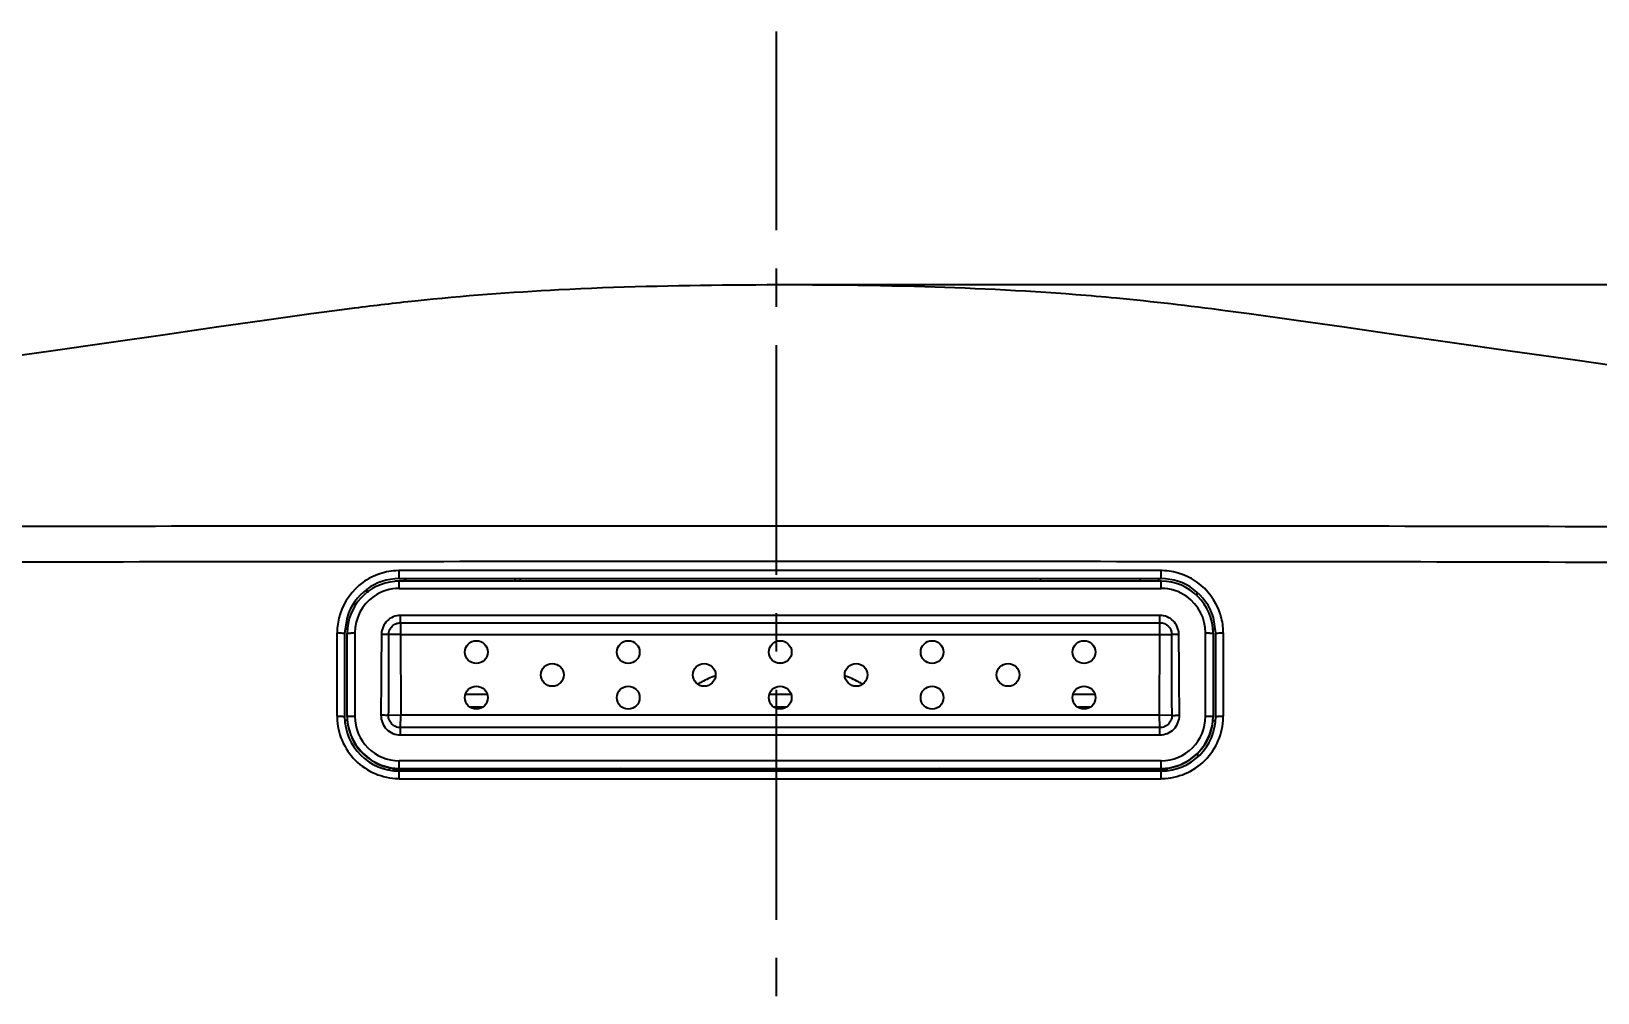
# Model space of a CAD drawing. Header units: inches. Extents: x -176 to 245, y -250 to 344.
# Drawn here: x -103.4 to -41.6, y 217.8 to 255.8 of the extents above; entities that cross this region are included whole.
import ezdxf

# ---------------------------------------------------------------- set-up
doc = ezdxf.new("R2010")
doc.units = ezdxf.units.IN
doc.header["$LTSCALE"] = 2.42
doc.header["$MEASUREMENT"] = 0
doc.header["$PDMODE"] = 3
doc.header["$PDSIZE"] = 0.3125
doc.linetypes.add('CENTER2', pattern=[1.125, 0.75, -0.125, 0.125, -0.125])
doc.layers.get('0').update_dxf_attribs({"linetype": 'CONTINUOUS'})
doc.layers.get('Defpoints').update_dxf_attribs({"linetype": 'CONTINUOUS'})
doc.layers.add('CENTER', color=1, linetype='CENTER2')
doc.layers.add('DIM', color=3, linetype='CONTINUOUS', lineweight=18)
doc.styles.get("Standard").update_dxf_attribs({"font": 'arial.ttf', "width": 0.8})
doc.dimstyles.new('ISO-25', dxfattribs={"dimtxt": 5, "dimasz": 2.5, "dimexe": 1.25, "dimexo": 0.625, "dimgap": 2, "dimtad": 1, "dimtih": 1, "dimtoh": 1, "dimdec": 1, "dimdsep": 46, "dimtxsty": 'Standard', "dimcen": 0, "dimclrd": 3, "dimclre": 3, "dimclrt": 4, "dimadec": 0, "dimazin": 0, "dimtfac": 1, "dimtdec": 1, "dimtmove": 0, "dimatfit": 3, "dimfxl": 1, "dimarcsym": 0})

# ---------------------------------------------------------------- blocks, each defined once
blk = doc.blocks.new('*D5')
at = {"layer": 'Defpoints', "color": 0, "transparency": 16777216}
for p in [(-74.101, 245.762), (13.761, 245.762), (-73.997, 189.851)]:
    blk.add_point(p, dxfattribs=at)
at = {"layer": 'DIM', "color": 3, "lineweight": -2, "transparency": 16777216}
for p, q in [((-73.476, 245.762), (15.011, 245.762)), ((13.761, 240.762), (13.761, 222.359)), ((13.761, 194.851), (13.761, 213.254)), ((-73.372, 189.851), (15.011, 189.851))]:
    blk.add_line(p, q, dxfattribs=at)
at = {"layer": 'DIM', "color": 3, "transparency": 16777216}
for points in [[(12.928, 240.762), (14.595, 240.762), (13.761, 245.762)], [(12.928, 194.851), (14.595, 194.851), (13.761, 189.851)]]:
    blk.add_solid(points, dxfattribs=at)
at = {"layer": 'DIM', "color": 4, "transparency": 16777216, "insert": (13.761, 217.806), "char_height": 5, "attachment_point": 5}
blk.add_mtext('55.9', dxfattribs=at)

msp = doc.modelspace()

# ---------------------------------------------------------------- linework, layer by layer
at = {"color": 7, "linetype": 'Continuous'}
for p, q in [((-56.269, 244.746), (-55.319, 244.618)), ((-58.805, 234.469), (-88.889, 234.469)), ((-58.805, 234.154), (-58.805, 234.469)), ((-88.889, 234.054), (-89.063, 234.047)), ((-88.889, 234.154), (-88.889, 234.454)), ((-88.889, 234.154), (-58.805, 234.154)), ((-88.889, 233.768), (-88.889, 234.054)), ((-58.799, 234.054), (-88.889, 234.054)), ((-84.329, 234.154), (-84.329, 234.054)), ((-84.11, 234.054), (-84.109, 234.154)), ((-63.585, 234.154), (-63.584, 234.054)), ((-59.619, 234.054), (-59.62, 234.154)), ((-58.89, 234.054), (-58.89, 234.154)), ((-58.805, 233.768), (-58.805, 234.054)), ((-90.154, 233.619), (-90.152, 233.746)), ((-90.13, 233.635), (-90.153, 233.63)), ((-90.107, 233.621), (-90.13, 233.616)), ((-88.889, 233.768), (-58.805, 233.768)), ((-57.395, 233.583), (-57.395, 233.492)), ((-90.954, 232.623), (-91.047, 231.996)), ((-90.684, 233.164), (-90.579, 233.164)), ((-88.847, 232.411), (-88.847, 232.7)), ((-58.847, 232.7), (-88.847, 232.7)), ((-58.847, 232.411), (-58.847, 232.7)), ((-56.647, 231.996), (-56.739, 232.62)), ((-91.347, 228.722), (-91.347, 232.009)), ((-91.047, 231.996), (-91.047, 228.713)), ((-90.938, 232.154), (-91.023, 232.154)), ((-90.947, 228.713), (-90.947, 231.996)), ((-90.647, 232.009), (-90.647, 228.722)), ((-88.847, 232.411), (-88.844, 231.952)), ((-88.847, 232.411), (-58.847, 232.411)), ((-58.85, 231.952), (-58.847, 232.411)), ((-57.047, 228.722), (-57.047, 232.009)), ((-56.756, 232.154), (-56.67, 232.154)), ((-56.747, 231.996), (-56.747, 228.713)), ((-56.647, 228.713), (-56.647, 231.996)), ((-56.347, 232.009), (-56.347, 228.722)), ((-88.844, 231.952), (-89.311, 231.953)), ((-88.844, 231.952), (-58.383, 231.953)), ((-88.844, 231.952), (-88.833, 228.764)), ((-58.86, 228.764), (-58.85, 231.952)), ((-86.291, 229.596), (-85.447, 229.596)), ((-74.273, 229.596), (-73.42, 229.596)), ((-62.247, 229.596), (-61.42, 229.596)), ((-86.127, 229.096), (-85.576, 229.096)), ((-74.118, 229.096), (-73.576, 229.096)), ((-62.118, 229.096), (-61.576, 229.096)), ((-90.943, 228.554), (-91.022, 228.554)), ((-90.947, 228.713), (-90.943, 228.586)), ((-88.833, 228.764), (-89.322, 228.75)), ((-88.847, 228.272), (-88.833, 228.764)), ((-88.847, 227.986), (-88.847, 228.272)), ((-58.847, 228.272), (-88.847, 228.272)), ((-58.86, 228.764), (-88.833, 228.764)), ((-58.847, 228.272), (-58.86, 228.764)), ((-58.371, 228.75), (-58.86, 228.764)), ((-58.847, 227.986), (-58.847, 228.272)), ((-56.756, 228.554), (-56.672, 228.554)), ((-88.847, 227.986), (-58.847, 227.986)), ((-57.37, 227.251), (-57.37, 227.133)), ((-89.29, 226.701), (-89.29, 226.618)), ((-58.541, 226.596), (-89.153, 226.596)), ((-88.994, 226.655), (-88.994, 226.596)), ((-88.948, 226.655), (-88.949, 226.596)), ((-88.897, 226.654), (-58.805, 226.654)), ((-88.889, 226.654), (-88.889, 226.963)), ((-58.805, 226.963), (-88.889, 226.963)), ((-88.889, 226.254), (-88.889, 226.554)), ((-58.805, 226.554), (-88.889, 226.554)), ((-88.368, 226.654), (-88.369, 226.596)), ((-81.9, 226.654), (-81.899, 226.596)), ((-78.067, 226.654), (-78.067, 226.596)), ((-77.394, 226.654), (-77.394, 226.596)), ((-77.348, 226.654), (-77.349, 226.596)), ((-76.768, 226.654), (-76.769, 226.596)), ((-70.3, 226.654), (-70.299, 226.596)), ((-69.627, 226.654), (-69.627, 226.596)), ((-65.794, 226.654), (-65.794, 226.597)), ((-65.748, 226.654), (-65.749, 226.596)), ((-65.168, 226.654), (-65.169, 226.596)), ((-58.805, 226.654), (-58.805, 226.963)), ((-58.805, 226.254), (-58.805, 226.554)), ((-58.7, 226.655), (-58.699, 226.596)), ((-88.889, 226.254), (-58.805, 226.254))]:
    msp.add_line(p, q, dxfattribs=at)
for points in [[(-122.953, 240.103), (-120.058, 240.558), (-117.16, 241.011), (-114.308, 241.451), (-111.403, 241.891), (-108.291, 242.351), (-105.218, 242.793), (-102.648, 243.154), (-100.359, 243.478), (-98.138, 243.797), (-96.108, 244.09), (-94.219, 244.361), (-92.372, 244.619), (-91.449, 244.743)], [(-55.319, 244.618), (-53.468, 244.36), (-51.574, 244.089), (-49.538, 243.794), (-47.311, 243.475), (-45.019, 243.15), (-42.445, 242.788), (-39.372, 242.346), (-36.271, 241.888), (-33.373, 241.449), (-30.528, 241.01)], [(-90.943, 228.586), (-90.917, 228.369), (-90.802, 227.963), (-90.605, 227.588), (-90.336, 227.26), (-90.006, 226.992), (-89.631, 226.797), (-89.226, 226.683), (-88.897, 226.654)], [(-58.805, 226.654), (-58.461, 226.684), (-58.056, 226.799), (-57.681, 226.996), (-57.353, 227.265), (-57.085, 227.595), (-56.889, 227.97), (-56.775, 228.375), (-56.747, 228.713)]]:
    msp.add_lwpolyline(points, dxfattribs=at)
for centre in [(-85.847, 231.254), (-79.847, 231.254), (-73.847, 231.254), (-67.847, 231.254), (-61.847, 231.254), (-82.847, 230.354), (-76.847, 230.354), (-70.847, 230.354), (-64.847, 230.354), (-85.847, 229.454), (-79.847, 229.454), (-73.847, 229.454), (-67.847, 229.454), (-61.847, 229.454)]:
    msp.add_circle(centre, 0.45, dxfattribs=at)
for centre, radius, start, end in [((-88.909, 232.261), 2.207, 89.4761, 90.74669), ((-58.785, 232.257), 2.212, 89.24542, 90.50706), ((-88.889, 231.996), 2.158, 90, 163.12501), ((-88.889, 231.996), 2.058, 94.87129, 180), ((-91.179, 239.456), 5.92, 294.04085, 295.0066), ((-86.62, 234.167), 2.058, 180.30166, 182.13803), ((-90.77, 237.456), 3.964, 301.89082, 303.25189), ((-58.805, 231.996), 2.158, 16.79774, 90), ((-58.805, 231.996), 2.058, 0, 89.84904), ((-88.887, 232.009), 1.76, 124.87761, 180.00963), ((-88.889, 232.011), 1.757, 90.00605, 124.88149), ((-58.806, 232.009), 1.759, 54.79098, 89.97861), ((-58.807, 232.008), 1.761, 0.00415, 54.75635), ((-88.848, 231.991), 2.503, 161.85899, 164.19327), ((-58.856, 231.987), 2.514, 18.23665, 19.41137), ((-58.847, 231.99), 2.504, 15.75455, 18.23842), ((-89.151, 232.03), 2.196, 179.65509, 180.55591), ((-58.535, 232.031), 2.188, 359.41941, 0.32936), ((318.451, 227.258), 408.069, 179.33928, 179.78928), ((601.601, 227.887), 690.924, 179.662833, 179.928437), ((-750.977, 227.881), 692.606, 0.071904, 0.336863), ((-466.782, 227.253), 408.706, 0.21097, 0.66032), ((-73.847, 224.014), 6.805, 89.52519, 90.47623), ((-73.869, 224.062), 6.753, 112.05641, 117.00672), ((-73.824, 224.062), 6.753, 62.99322, 67.94627), ((-73.879, 224.081), 6.732, 117.00839, 118.50292), ((-73.815, 224.081), 6.732, 61.49926, 62.99155), ((-89.154, 228.7), 2.193, 179.41665, 180.88244), ((-88.889, 228.713), 2.158, 180, 270), ((-88.889, 228.713), 2.058, 183.51472, 269.76005), ((-88.888, 228.721), 1.759, 179.97818, 269.9718), ((-58.806, 228.721), 1.759, 270.02866, 0.02054), ((-58.805, 228.713), 2.158, 270, 0), ((-58.805, 228.713), 2.058, 270, 0), ((-58.547, 228.701), 2.201, 359.10366, 0.55855), ((-74.147, 222.633), 8.234, 150.60429, 151.06991), ((-74.127, 223.705), 6.709, 153.78155, 154.33029), ((-74.128, 224.317), 6.382, 158.43365, 158.98716), ((-74.122, 224.432), 5.889, 157.72388, 158.34738), ((-73.573, 224.432), 5.889, 21.65567, 22.2783), ((-73.566, 224.317), 6.382, 21.01287, 21.56639), ((-73.566, 223.706), 6.708, 25.66703, 26.21508), ((-73.553, 222.633), 8.041, 29.64297, 30.12688), ((-88.908, 228.473), 2.211, 269.33255, 270.50726), ((-58.785, 228.468), 2.206, 269.47606, 270.6591)]:
    msp.add_arc(centre, radius, start, end, dxfattribs=at)
for points, knots in [([(-88.258, 245.125), (-86.371, 245.324), (-82.187, 245.642), (-75.607, 245.787), (-68.798, 245.749), (-64.286, 245.542), (-62.166, 245.376)], [0, 0, 0, 0, 0.21794, 0.481559, 0.755769, 1, 1, 1, 1]), ([(-91.447, 244.743), (-91.183, 244.778), (-90.121, 244.915), (-89.058, 245.04), (-88.258, 245.125)], [0, 0, 0, 0, 0.248406, 1, 1, 1, 1]), ([(-62.166, 245.376), (-61.634, 245.334), (-59.664, 245.164), (-57.699, 244.935), (-56.268, 244.746)], [0, 0, 0, 0, 0.27013, 1, 1, 1, 1]), ([(-114.345, 236.169), (-107.594, 236.221), (-94.094, 236.24), (-73.847, 236.239), (-53.599, 236.24), (-40.1, 236.221), (-33.349, 236.169)], [0, 0, 0, 0, 0.250055, 0.5, 0.749945, 1, 1, 1, 1]), ([(-33.357, 234.745), (-40.106, 234.796), (-53.603, 234.827), (-73.847, 234.823), (-94.091, 234.827), (-107.588, 234.796), (-114.337, 234.745)], [0, 0, 0, 0, 0.250025, 0.5, 0.749976, 1, 1, 1, 1]), ([(-88.847, 232.7), (-88.943, 232.699), (-89.137, 232.661), (-89.382, 232.497), (-89.548, 232.253), (-89.589, 232.06), (-89.591, 231.964)], [0, 0, 0, 0, 0.250098, 0.500124, 0.750084, 1, 1, 1, 1]), ([(-58.103, 231.964), (-58.104, 232.06), (-58.146, 232.253), (-58.312, 232.497), (-58.557, 232.66), (-58.751, 232.7), (-58.847, 232.7)], [0, 0, 0, 0, 0.249916, 0.499878, 0.749925, 1, 1, 1, 1]), ([(-91.347, 232.009), (-91.31, 232.009), (-91.241, 232.007), (-91.141, 232.01), (-91.093, 231.996), (-91.047, 232.004), (-91.047, 231.996)], [0, 0, 0, 0, 0.369538, 0.705777, 0.923857, 1, 1, 1, 1]), ([(-90.947, 231.996), (-90.947, 231.998), (-90.936, 231.999), (-90.923, 232.002), (-90.894, 232.003), (-90.856, 232.005), (-90.809, 232.007), (-90.738, 232.008), (-90.684, 232.009), (-90.647, 232.009)], [0, 0, 0, 0, 0.018304, 0.072121, 0.165265, 0.294653, 0.454265, 0.632883, 1, 1, 1, 1]), ([(-89.311, 231.953), (-89.31, 232.013), (-89.284, 232.133), (-89.181, 232.285), (-89.027, 232.386), (-88.906, 232.411), (-88.847, 232.411)], [0, 0, 0, 0, 0.250096, 0.500055, 0.749922, 1, 1, 1, 1]), ([(-58.847, 232.411), (-58.729, 232.411), (-58.485, 232.314), (-58.384, 232.07), (-58.383, 231.953)], [0, 0, 0, 0, 0.500021, 1, 1, 1, 1]), ([(-57.047, 232.009), (-57.01, 232.009), (-56.955, 232.008), (-56.885, 232.007), (-56.838, 232.005), (-56.8, 232.003), (-56.771, 232.002), (-56.757, 231.999), (-56.747, 231.998), (-56.747, 231.996)], [0, 0, 0, 0, 0.366959, 0.545515, 0.705096, 0.834498, 0.927696, 0.981599, 1, 1, 1, 1]), ([(-56.647, 231.996), (-56.647, 232.004), (-56.6, 231.996), (-56.553, 232.01), (-56.452, 232.007), (-56.384, 232.009), (-56.347, 232.009)], [0, 0, 0, 0, 0.076143, 0.294223, 0.630462, 1, 1, 1, 1]), ([(-89.591, 231.964), (-89.534, 231.963), (-89.441, 231.961), (-89.347, 231.957), (-89.311, 231.953)], [0, 0, 0, 0, 0.606718, 1, 1, 1, 1]), ([(-58.383, 231.953), (-58.346, 231.957), (-58.252, 231.96), (-58.159, 231.963), (-58.103, 231.964)], [0, 0, 0, 0, 0.396617, 1, 1, 1, 1]), ([(-91.347, 228.722), (-91.31, 228.722), (-91.241, 228.72), (-91.141, 228.724), (-91.094, 228.71), (-91.047, 228.72), (-91.047, 228.713)], [0, 0, 0, 0, 0.369826, 0.706288, 0.924374, 1, 1, 1, 1]), ([(-91.347, 228.666), (-91.337, 228.054), (-90.805, 226.797), (-89.546, 226.269), (-88.934, 226.262)], [0, 0, 0, 0, 0.499964, 1, 1, 1, 1]), ([(-90.947, 228.713), (-90.947, 228.713), (-90.944, 228.714), (-90.941, 228.714), (-90.934, 228.715), (-90.92, 228.717), (-90.894, 228.718), (-90.856, 228.719), (-90.809, 228.721), (-90.738, 228.722), (-90.684, 228.722), (-90.647, 228.722)], [0, 0, 0, 0, 0.004996, 0.017992, 0.039996, 0.071655, 0.164758, 0.29418, 0.453877, 0.632613, 1, 1, 1, 1]), ([(-89.615, 228.759), (-89.616, 228.658), (-89.577, 228.455), (-89.406, 228.198), (-89.15, 228.026), (-88.947, 227.986), (-88.847, 227.986)], [0, 0, 0, 0, 0.249969, 0.499923, 0.74992, 1, 1, 1, 1]), ([(-89.322, 228.75), (-89.334, 228.752), (-89.369, 228.754), (-89.467, 228.758), (-89.553, 228.758), (-89.615, 228.759)], [0, 0, 0, 0, 0.123952, 0.357787, 1, 1, 1, 1]), ([(-88.847, 228.272), (-88.909, 228.273), (-89.034, 228.298), (-89.192, 228.404), (-89.297, 228.563), (-89.321, 228.688), (-89.322, 228.75)], [0, 0, 0, 0, 0.250143, 0.500088, 0.749978, 1, 1, 1, 1]), ([(-58.847, 227.986), (-58.747, 227.986), (-58.544, 228.027), (-58.288, 228.198), (-58.117, 228.455), (-58.077, 228.658), (-58.078, 228.759)], [0, 0, 0, 0, 0.250086, 0.500088, 0.750042, 1, 1, 1, 1]), ([(-58.371, 228.75), (-58.371, 228.688), (-58.396, 228.563), (-58.502, 228.405), (-58.66, 228.298), (-58.785, 228.272), (-58.847, 228.272)], [0, 0, 0, 0, 0.249946, 0.499906, 0.74994, 1, 1, 1, 1]), ([(-58.759, 226.262), (-58.148, 226.269), (-56.888, 226.797), (-56.357, 228.055), (-56.347, 228.666)], [0, 0, 0, 0, 0.500045, 1, 1, 1, 1]), ([(-58.371, 228.75), (-58.359, 228.752), (-58.323, 228.753), (-58.225, 228.757), (-58.14, 228.758), (-58.078, 228.759)], [0, 0, 0, 0, 0.132837, 0.363449, 1, 1, 1, 1]), ([(-57.047, 228.722), (-57.01, 228.722), (-56.955, 228.722), (-56.885, 228.721), (-56.838, 228.719), (-56.799, 228.718), (-56.774, 228.717), (-56.759, 228.715), (-56.752, 228.714), (-56.749, 228.714), (-56.747, 228.713), (-56.747, 228.713)], [0, 0, 0, 0, 0.367387, 0.546123, 0.70582, 0.835242, 0.928345, 0.960004, 0.982008, 0.995004, 1, 1, 1, 1]), ([(-56.647, 228.713), (-56.647, 228.72), (-56.6, 228.71), (-56.553, 228.724), (-56.452, 228.72), (-56.384, 228.722), (-56.347, 228.722)], [0, 0, 0, 0, 0.075625, 0.293712, 0.630174, 1, 1, 1, 1])]:
    msp.add_open_spline(points, degree=3, knots=knots, dxfattribs=at)
for points in [[(-88.938, 234.469), (-89.179, 234.465), (-89.423, 234.422), (-89.652, 234.347)], [(-58.045, 234.348), (-58.274, 234.423), (-58.516, 234.465), (-58.756, 234.469)], [(-90.336, 233.997), (-90.744, 233.699), (-91.069, 233.25), (-91.226, 232.77)], [(-89.652, 234.347), (-89.895, 234.267), (-90.129, 234.148), (-90.336, 233.997)], [(-57.36, 233.999), (-57.567, 234.149), (-57.802, 234.268), (-58.045, 234.348)], [(-56.485, 232.822), (-56.648, 233.283), (-56.965, 233.711), (-57.36, 233.999)], [(-91.256, 232.672), (-91.314, 232.468), (-91.346, 232.255), (-91.347, 232.043)], [(-56.347, 232.043), (-56.348, 232.254), (-56.38, 232.467), (-56.437, 232.67)]]:
    msp.add_open_spline(points, degree=3, dxfattribs=at)
at = {"layer": 'CENTER', "ltscale": 5}
msp.add_line((-73.997, 179.851), (-73.997, 255.762), dxfattribs=at)

# ---------------------------------------------------------------- dimensions: what is measured, and where the dimension line sits
at = {"layer": 'DIM'}
dim = msp.add_linear_dim(base=(13.761, 245.762), p1=(-73.997, 189.851), p2=(-74.101, 245.762), angle=90, dimstyle='ISO-25', override={"dimasz": 5, "dimtad": 0}, dxfattribs=at)
dim.commit()
dim.dimension.update_dxf_attribs({"geometry": '*D5', "text_midpoint": (13.761, 217.806)})

doc.saveas('drawing.dxf')
